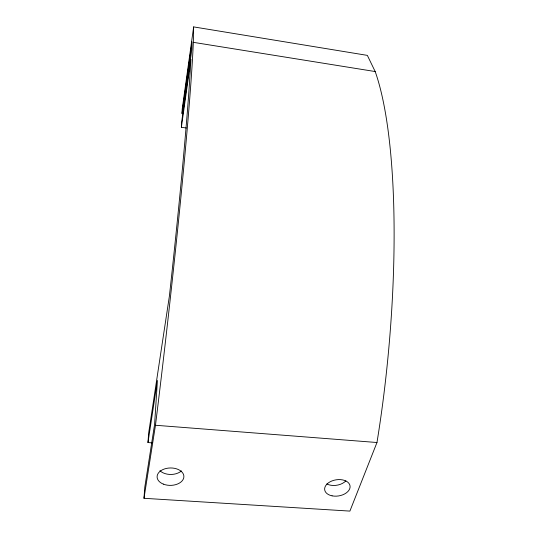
<?xml version="1.0" encoding="UTF-8"?>
<svg xmlns="http://www.w3.org/2000/svg" width="538" height="538" viewBox="0 0 538 538"><rect width="100%" height="100%" fill="white"/><g stroke="black" fill="none" stroke-linecap="round" stroke-linejoin="round"><path stroke-width="0.81" d="M143.982 498.296L155.469 425.262A320.648 10.538 -83.5 0 0 193.33 42.334L193.653 26.9L367.346 55.38L375.188 71.547A309.471 69.698 -84.7 0 1 376.97 442.512L349.895 511.1L143.982 498.296L144.769 487.32L154.608 424.341L157.419 380.5L147.97 442.552L152.153 442.861M186.363 128.004L181.38 127.291L181.595 122.456L191.837 49.476L192.032 41.789L181.999 113.605L182.207 109.079L193.653 26.9M147.97 442.552L148.649 433.063L169.409 295.994L171.804 274.017A314.279 10.101 -83.5 0 0 189.053 89.382L190.95 59.281L181.38 127.291M155.469 425.262L376.97 442.512M193.33 42.334L375.188 71.547M181.441 470.932A13.201 8.695 -0.9 0 1 159.941 470.696M345.867 480.878A12.656 8.144 -8.9 0 1 326.842 483.951M163.33 484.106A13.396 8.709 -1 0 0 183.882 476.89A13.396 8.709 -1 0 0 164.285 469.015A13.396 8.709 -1 0 0 163.33 484.106M332.087 495.841A12.831 8.157 -8.9 0 0 350.043 485.908A12.831 8.157 -8.9 0 0 329.949 481.88A12.831 8.157 -8.9 0 0 332.087 495.841"/></g></svg>
